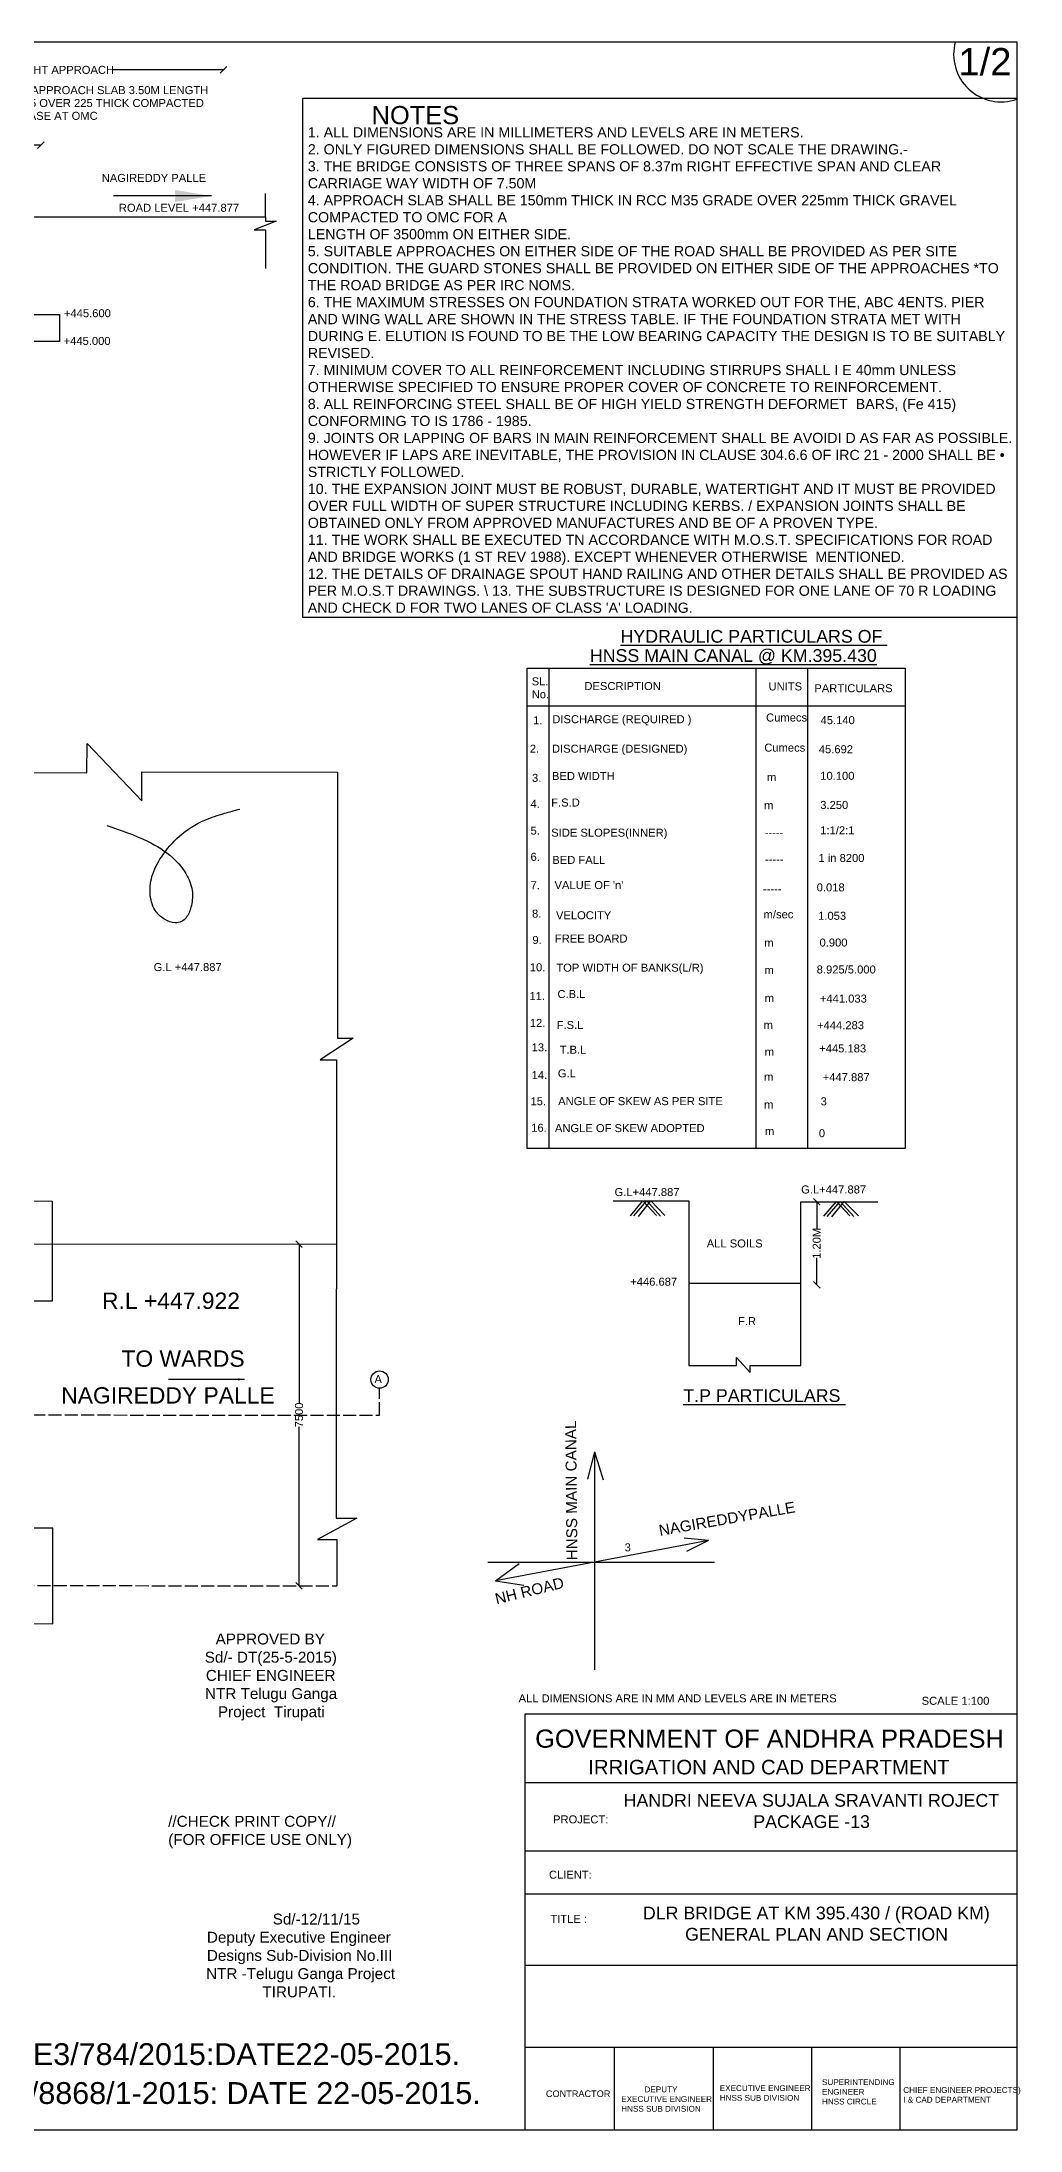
# Model space of a CAD drawing. Header units: millimetres. Extents: x 15958 to 24019, y 22343 to 28084.
# Drawn here: x 21330 to 24019, y 22343 to 28084 of the extents above; entities that cross this region are included whole.
import ezdxf

# ---------------------------------------------------------------- set-up
doc = ezdxf.new("R2010")
doc.units = ezdxf.units.MM
doc.header["$MEASUREMENT"] = 0
doc.linetypes.add('ACAD_ISO02W100', pattern=[15, 12, -3])
doc.layers.add('DIMENSION', color=2, linetype='Continuous')
doc.styles.get("Standard").update_dxf_attribs({"font": 'arial.ttf', "height": 22})
doc.dimstyles.get("Standard").update_dxf_attribs({"dimtxt": 22, "dimasz": 18, "dimexe": 0.18, "dimexo": 0.0625, "dimgap": 0.09, "dimtad": 0, "dimdec": 0, "dimzin": 0, "dimdsep": 46, "dimtxsty": 'Standard', "dimblk": 'OBLIQUE', "dimcen": 0.09, "dimse1": 1, "dimse2": 1, "dimadec": 0, "dimazin": 0, "dimtfac": 1, "dimtdec": 0, "dimtofl": 0, "dimtmove": 0, "dimatfit": 3, "dimfxl": 1, "dimtolj": 1, "dimtzin": 0, "dimarcsym": 0})

# ---------------------------------------------------------------- blocks, each defined once
blk = doc.blocks.new('_Oblique')
at = {"color": 0, "linetype": 'ByBlock', "lineweight": -2}
blk.add_line((-0.5, -0.5), (0.5, 0.5), dxfattribs=at)
blk = doc.blocks.new('*D30')
at = {"layer": 'Defpoints', "color": 0}
for p in [(21327.3, 27799.9), (20886.9, 27696.7), (21327.3, 27696.7)]:
    blk.add_point(p, dxfattribs=at)
at = {"layer": 'DIMENSION', "color": 0, "lineweight": -2}
for p, q in [((20886.9, 27799.9), (21074.2, 27799.9)), ((21327.3, 27799.9), (21140, 27799.9))]:
    blk.add_line(p, q, dxfattribs=at)
at = {"layer": 'DIMENSION', "color": 0, "lineweight": -2, "xscale": 18, "yscale": 18, "zscale": 18, "rotation": 180}
blk.add_blockref('_Oblique', (20886.9, 27799.9), dxfattribs=at)
at = {"layer": 'DIMENSION', "color": 0, "lineweight": -2, "xscale": 18, "yscale": 18, "zscale": 18}
blk.add_blockref('_Oblique', (21327.3, 27799.9), dxfattribs=at)
at = {"layer": 'DIMENSION', "color": 0, "insert": (21107.1, 27799.9), "char_height": 22, "attachment_point": 5}
blk.add_mtext('\\A1;3500', dxfattribs=at)
blk = doc.blocks.new('*D31')
at = {"layer": 'Defpoints', "color": 0}
for p in [(20822.9, 28009.4), (21829.2, 28009.4), (21829.2, 28006.7)]:
    blk.add_point(p, dxfattribs=at)
at = {"layer": 'DIMENSION', "color": 0, "lineweight": -2}
for p, q in [((20822.9, 28006.7), (21126.5, 28006.7)), ((21829.2, 28006.7), (21525.6, 28006.7))]:
    blk.add_line(p, q, dxfattribs=at)
at = {"layer": 'DIMENSION', "color": 0, "lineweight": -2, "xscale": 18, "yscale": 18, "zscale": 18, "rotation": 180}
blk.add_blockref('_Oblique', (20822.9, 28006.7), dxfattribs=at)
at = {"layer": 'DIMENSION', "color": 0, "lineweight": -2, "xscale": 18, "yscale": 18, "zscale": 18}
blk.add_blockref('_Oblique', (21829.2, 28006.7), dxfattribs=at)
at = {"layer": 'DIMENSION', "color": 0, "insert": (21326.1, 28006.7), "char_height": 22, "attachment_point": 5}
blk.add_mtext('\\A1;15M STRAIGHT APPROACH ', dxfattribs=at)
blk = doc.blocks.new('*D59')
at = {"layer": 'Defpoints', "color": 0}
for p in [(22046.1, 24778.3), (22036.9, 23839.4), (22045.5, 23839.4)]:
    blk.add_point(p, dxfattribs=at)
at = {"layer": 'DIMENSION', "color": 0, "lineweight": -2}
for p, q in [((22036.9, 24778.3), (22036.9, 24341.7)), ((22036.9, 23839.4), (22036.9, 24276))]:
    blk.add_line(p, q, dxfattribs=at)
at = {"layer": 'DIMENSION', "color": 0, "lineweight": -2, "xscale": 18, "yscale": 18, "zscale": 18}
for p, rotation in [((22036.9, 24778.3), 90), ((22036.9, 23839.4), 270)]:
    blk.add_blockref('_Oblique', p, dxfattribs=dict(at, rotation=rotation))
at = {"layer": 'DIMENSION', "color": 0, "insert": (22036.9, 24308.9), "char_height": 22, "attachment_point": 5, "rotation": 90}
blk.add_mtext('\\A1;7500', dxfattribs=at)
blk = doc.blocks.new('*D76')
at = {"layer": 'Defpoints', "color": 0}
for p in [(23461.7, 24895.1), (23459.9, 24666.4), (23459.9, 24666.4)]:
    blk.add_point(p, dxfattribs=at)
at = {"layer": 'DIMENSION', "color": 0, "lineweight": -2}
for p, q in [((23459.9, 24895.1), (23459.9, 24820.7)), ((23459.9, 24666.4), (23459.9, 24740.8))]:
    blk.add_line(p, q, dxfattribs=at)
at = {"layer": 'DIMENSION', "color": 0, "lineweight": -2, "xscale": 18, "yscale": 18, "zscale": 18}
for p, rotation in [((23459.9, 24895.1), 90), ((23459.9, 24666.4), 270)]:
    blk.add_blockref('_Oblique', p, dxfattribs=dict(at, rotation=rotation))
at = {"layer": 'DIMENSION', "color": 0, "insert": (23459.9, 24780.8), "char_height": 22, "attachment_point": 5, "rotation": 90}
blk.add_mtext('\\A1;1.20M', dxfattribs=at)

msp = doc.modelspace()

# ---------------------------------------------------------------- linework, layer by layer
at = {"layer": 'DIMENSION', "color": 0}
for points in [[(15957.8, 28084), (24010, 28084), (24010, 22342.5), (15957.8, 22342.5)], [(24010, 26501.5), (22047.7, 26501.5), (22047.7, 27928.8), (24010, 27928.8)], [(22664.3, 26362.3), (23702.9, 26362.3), (23702.9, 25041.6), (22664.3, 25041.6)], [(22658.8, 23487.3), (24010, 23487.3), (24010, 22342.5), (22658.8, 22342.5)]]:
    msp.add_lwpolyline(points, close=True, dxfattribs=at)
for points in [[(21944.8, 27602.4), (21944.8, 27667.2)], [(16476.9, 27602.4), (21944.8, 27602.4)], [(21944.8, 27602.4), (21944.8, 27591.1), (21973.8, 27591.1), (21913.6, 27566.8), (21944.9, 27566.8), (21944.9, 27460.3)], [(20928.2, 27334.5), (21378.3, 27334.5), (21378.3, 27259.7), (20952.4, 27259.7)], [(22723.1, 26362.3), (22723.1, 25041.6)], [(23292.3, 26362.3), (23292.3, 25041.6)], [(23434.6, 26362.3), (23434.6, 25041.6)], [(22664.3, 26258.6), (23702.9, 26258.6)], [(16891.4, 26077.5), (21454, 26074.2), (21454.1, 26154.8), (21604.4, 25997.6), (21604.5, 26076.7), (22142.9, 26076.3), (22142.4, 25344.6), (22185.8, 25344.5), (22094.9, 25285.6), (22139.6, 25285.6), (22138.7, 24024.9), (22195.7, 24024.8), (22087.6, 23966.9), (22140.9, 23966.9), (22140.9, 23839.3)], [(20578.9, 24309.5), (20579.4, 24897.5), (21358.6, 24896.9), (21358.4, 24622), (21069, 24622.2), (21069.2, 24897.1)], [(22900.1, 24897.2), (23108, 24897.2), (23108, 24445.2), (23239.7, 24445.2), (23239.7, 24466.6), (23277, 24425.7), (23277, 24445.2), (23416.4, 24445.2), (23416.4, 24895.1), (23627.6, 24895.1)], [(22948, 24856.2), (22982.2, 24897.2), (23019.7, 24857.1)], [(22957.1, 24855.9), (22993.1, 24897.2), (23030.2, 24855.3)], [(22970.1, 24854.4), (23004.1, 24897.2), (23042.6, 24857.1)], [(23479.7, 24855), (23513.9, 24896), (23551.3, 24855.9)], [(23488.8, 24854.7), (23524.7, 24896), (23561.9, 24854.1)], [(23501.8, 24853.2), (23535.7, 24896), (23574.3, 24855.9)], [(16365, 24782.5), (22139.2, 24778.3)], [(23416.4, 24670.2), (23108, 24670.2)], [(22848.7, 24208), (22830, 24132.5)], [(22848.7, 24208), (22848.7, 23608.2)], [(22848.7, 24208), (22873, 24130.7)], [(20578.5, 23735.3), (21360, 23734.7), (21360.2, 23997.3), (21069.9, 23997.5), (21069.7, 23734.9)], [(23162.3, 23964.2), (22848.7, 23904.4), (22577, 23852.6)], [(23162.3, 23964.2), (23095.9, 23970.2)], [(23162.3, 23964.2), (23101.6, 23933.1)], [(22555.7, 23904.4), (23178.5, 23904.4)], [(22577, 23852.6), (22641.5, 23900.5)], [(22577, 23852.6), (22654.4, 23841.4)], [(22658.8, 23298.2), (24010, 23298.2)], [(22658.8, 23110.6), (24010, 23110.6)], [(22658.8, 22992.2), (24010, 22992.2)], [(22658.8, 22796.5), (24010, 22796.5)], [(22658.8, 22571), (24010, 22571)], [(22903.5, 22571), (22903.5, 22342.5)], [(23175.1, 22571), (23175.1, 22342.5)], [(23445.6, 22571), (23445.6, 22342.5)], [(23688.4, 22571), (23688.4, 22342.5)]]:
    msp.add_lwpolyline(points, dxfattribs=at)
at = {"layer": 'DIMENSION', "color": 0, "linetype": 'ACAD_ISO02W100', "ltscale": 3}
for points in [[(16263.1, 24386.7), (16263, 24312.7), (22258.1, 24308.3), (22258.1, 24382.2)], [(16367.6, 23842.7), (22140.9, 23839.3)]]:
    msp.add_lwpolyline(points, dxfattribs=at)
at = {"layer": 'DIMENSION', "color": 0}
msp.add_circle((22258.2, 24406.1), 23.9, dxfattribs=at)
msp.add_arc((23966.4, 28049), 130.1, 164.38295, 289.60009, dxfattribs=at)
msp.add_spline([(21508.1, 25929.4), (21620.5, 25886.1), (21689.6, 25840.8), (21729.6, 25790.6), (21743.7, 25745.6), (21739.6, 25704.8), (21726.4, 25675.7), (21714, 25665.4), (21696.1, 25662.1), (21668.7, 25670.7), (21644.2, 25692.4), (21628, 25737.5), (21632.6, 25788.8), (21658.6, 25842.8), (21708, 25900.1), (21778.1, 25944.4), (21832, 25962.9), (21873.8, 25974.8)], degree=3, dxfattribs=at)

# ---------------------------------------------------------------- texts
for s, height, p in [('1/2', 75, (23849.5, 27991.7)), ('150 THICK APPROACH SLAB 3.50M LENGTH', 22, (21140.1, 27940.1)), ('IN RCC M35 OVER 225 THICK COMPACTED', 22, (21140.1, 27904.7)), ('NOTES ', 50, (22236.4, 27857.4)), ('GRAVEL BASE AT OMC', 22, (21140.1, 27869.4)), ('NAGIREDDY PALLE ', 22, (21494.5, 27698.7)), ('ROAD LEVEL +447.877 ', 22, (21541.6, 27616.6)), ('+445.600', 22, (21390.6, 27326.8)), ('+445.000', 22, (21389.8, 27250.6)), ('%%UHNSS MAIN CANAL @ KM.395.430', 35, (22836.3, 26379.2)), ('%%UHYDRAULIC PARTICULARS OF ', 35, (22920.5, 26432)), ('SL.', 22, (22676.4, 26314.7)), ('No.', 22, (22676.4, 26279.3)), ('DESCRIPTION ', 22, (22821.3, 26301.8)), ('UNITS ', 22, (23327.5, 26300.8)), ('PARTICULARS ', 22, (23453.3, 26295.8)), ('1.', 22, (22680.3, 26207.6)), ('DISCHARGE (REQUIRED )', 22, (22733.1, 26210.7)), ('Cumecs ', 22, (23320.7, 26215.3)), ('45.140', 22, (23470.5, 26208.1)), ('2.', 22, (22671.2, 26129.6)), ('DISCHARGE (DESIGNED)', 22, (22732.1, 26129.6)), ('Cumecs ', 22, (23315.7, 26132.5)), ('45.692', 22, (23465.6, 26128.1)), ('3.', 22, (22677.3, 26049.5)), ('BED WIDTH', 22, (22732.1, 26054.6)), ('m', 22, (23323.1, 26051.4)), ('10.100', 22, (23469.6, 26055)), ('4.', 22, (22673.2, 25978.2)), ('F.S.D', 22, (22730.1, 25981.6)), ('m', 22, (23315.1, 25974.2)), ('3.250', 22, (23469.6, 25975)), ('5.', 22, (22673.2, 25904.3)), ('SIDE SLOPES(INNER)', 22, (22730.1, 25898.8)), ('-----', 22, (23316.8, 25899.4)), ('1:1/2:1', 22, (23469.6, 25905.3)), ('6.', 22, (22673.2, 25832.3)), ('BED FALL ', 22, (22733.1, 25823.8)), ('1 in 8200', 22, (23464.7, 25829.2)), ('-----', 22, (23317.6, 25825.6)), ('7.', 22, (22673.2, 25754.3)), ("VALUE OF 'n'", 22, (22739.1, 25754.7)), ('-----', 22, (23312.2, 25744.2)), ('0.018', 22, (23459.8, 25748.3)), ('8.', 22, (22677.3, 25676.2)), ('VELOCITY ', 22, (22743.1, 25671.7)), ('m/sec', 22, (23313.8, 25674.2)), ('1.053', 22, (23463.7, 25670.2)), ('9.', 22, (22678.3, 25603.7)), ('FREE BOARD ', 22, (22740.1, 25607.7)), ('m', 22, (23315.7, 25596.1)), ('0.900', 22, (23467.6, 25596.7)), ('G.L +447.887', 22, (21637.2, 25529.2)), ('10.', 22, (22671.2, 25528.7)), ('TOP WIDTH OF BANKS(L/R)', 22, (22744.1, 25527.6)), ('m', 22, (23316.3, 25520.8)), ('8.925/5.000', 22, (23459.8, 25522.6)), ('11.', 22, (22670.2, 25449.6)), ('C.B.L', 22, (22747.2, 25455.1)), ('m', 22, (23316.9, 25444.2)), ('+441.033', 22, (23468.6, 25442.6)), ('12.', 22, (22671.2, 25375.7)), ('F.S.L', 22, (22745.1, 25370)), ('m', 22, (23313.9, 25370.1)), ('+444.283', 22, (23460.8, 25369.4)), ('13.', 22, (22676.3, 25308.5)), ('T.B.L', 22, (22753.2, 25302)), ('+445.183', 22, (23466.7, 25305.6)), ('m', 22, (23316.9, 25296.3)), ('14.', 22, (22676.3, 25232.4)), ('G.L', 22, (22748.2, 25237)), ('m', 22, (23315.1, 25227.7)), ('+447.887', 22, (23476.4, 25226.6)), ('15.', 22, (22673.2, 25160.5)), ('ANGLE OF SKEW AS PER SITE ', 22, (22749.2, 25160.6)), ('m', 22, (23315.1, 25151.2)), ('3', 22, (23470.6, 25160.2)), ('16.', 22, (22675.2, 25087.5)), ('ANGLE OF SKEW ADOPTED ', 22, (22740.2, 25086.5)), ('m', 22, (23317.6, 25078.3)), ('0', 22, (23465.7, 25072.5)), ('G.L+447.887', 22, (22904.2, 24910.7)), ('G.L+447.887', 22, (23417.1, 24917.8)), ('ALL SOILS ', 22, (23157.5, 24769.4)), ('R.L +447.922', 45, (21495.3, 24600.5)), ('+446.687', 22, (22947.2, 24664.3)), ('F.R ', 22, (23243.5, 24556)), ('TO WARDS ', 45, (21548.6, 24441.4)), ('A', 22, (22244.2, 24396.5)), ('NAGIREDDY PALLE ', 45, (21383.1, 24340.2)), ('%%UT.P PARTICULARS ', 35, (23093.1, 24344.7)), ('3', 22, (22931.8, 23934)), ('ALL DIMENSIONS ARE IN MM AND LEVELS ARE IN METERS ', 22, (22640.4, 23518.9)), ('SCALE 1:100', 22, (23748.3, 23512.1)), ('PROJECT:', 22, (22735.1, 23186.1)), ('CLIENT:', 22, (22723.8, 23034.1)), ('TITLE :', 22, (22727.6, 22912.5)), ('DR   NO: CE/TGP/TPT/DW/DD2/DEE3/784/2015:DATE22-05-2015.', 60, (19955, 22521.8)), ('DRG  NO : CE/TGP/TPT/DW/DD2/DEE3/8868/1-2015: DATE 22-05-2015.', 60, (19778.9, 22414.8))]:
    msp.add_text(s, height=height, dxfattribs=at).set_placement(p)
for s, rotation, p in [('HNSS MAIN CANAL ', 90.58515, (22802.3, 23909.4)), ('NAGIREDDYPALLE ', 9.8984, (23028.8, 23976.3)), ('NH ROAD ', 13.8612, (22579.9, 23788.1))]:
    msp.add_text(s, height=30, rotation=rotation, dxfattribs=at).set_placement(p)
at = {"layer": 'DIMENSION', "color": 0, "attachment_point": 1}
for s, insert, char_height, width in [("1. ALL DIMENSIONS ARE IN MILLIMETERS AND LEVELS ARE IN METERS. \\P2. ONLY FIGURED DIMENSIONS SHALL BE FOLLOWED. DO NOT SCALE THE DRAWING.- \\P3. THE BRIDGE CONSISTS OF THREE SPANS OF 8.37m RIGHT EFFECTIVE SPAN AND CLEAR CARRIAGE WAY WIDTH OF 7.50M \\P4. APPROACH SLAB SHALL BE 150mm THICK IN RCC M35 GRADE OVER 225mm THICK GRAVEL COMPACTED TO OMC FOR A \\PLENGTH OF 3500mm ON EITHER SIDE. \\P5. SUITABLE APPROACHES ON EITHER SIDE OF THE ROAD SHALL BE PROVIDED AS PER SITE CONDITION. THE GUARD STONES SHALL BE PROVIDED ON EITHER SIDE OF THE APPROACHES *TO THE ROAD BRIDGE AS PER IRC NOMS. \\P6. THE MAXIMUM STRESSES ON FOUNDATION STRATA WORKED OUT FOR THE, ABC 4ENTS. PIER AND WING WALL ARE SHOWN IN THE STRESS TABLE. IF THE FOUNDATION STRATA MET WITH DURING E. ELUTION IS FOUND TO BE THE LOW BEARING CAPACITY THE DESIGN IS TO BE SUITABLY REVISED. \\P7. MINIMUM COVER TO ALL REINFORCEMENT INCLUDING STIRRUPS SHALL I E 40mm UNLESS OTHERWISE SPECIFIED TO ENSURE PROPER COVER OF CONCRETE TO REINFORCEMENT. \\P8. ALL REINFORCING STEEL SHALL BE OF HIGH YIELD STRENGTH DEFORMET  BARS, (Fe 415) CONFORMING TO IS 1786 - 1985. \\P9. JOINTS OR LAPPING OF BARS IN MAIN REINFORCEMENT SHALL BE AVOIDI D AS FAR AS POSSIBLE. HOWEVER IF LAPS ARE INEVITABLE, THE PROVISION IN CLAUSE 304.6.6 OF IRC 21 - 2000 SHALL BE • STRICTLY FOLLOWED. \\P10. THE EXPANSION JOINT MUST BE ROBUST, DURABLE, WATERTIGHT AND IT MUST BE PROVIDED OVER FULL WIDTH OF SUPER STRUCTURE INCLUDING KERBS. / EXPANSION JOINTS SHALL BE OBTAINED ONLY FROM APPROVED MANUFACTURES AND BE OF A PROVEN TYPE. \\P11. THE WORK SHALL BE EXECUTED TN ACCORDANCE WITH M.O.S.T. SPECIFICATIONS FOR ROAD AND BRIDGE WORKS (1 ST REV 1988). EXCEPT WHENEVER OTHERWISE  MENTIONED. \\P12. THE DETAILS OF DRAINAGE SPOUT HAND RAILING AND OTHER DETAILS SHALL BE PROVIDED AS PER M.O.S.T DRAWINGS. \\\\ 13. THE SUBSTRUCTURE IS DESIGNED FOR ONE LANE OF 70 R LOADING AND CHECK D FOR TWO LANES OF CLASS 'A' LOADING. ", (22061, 27849.1), 28, 1935.22), ('\\pi39.55;APPROVED BY  \\P\\pi9.6317;Sd/- DT(25-5-2015) \\P\\pi12.783;CHIEF ENGINEER  \\P\\pi10.399;NTR Telugu Ganga \\P\\pi45.914;Project  Tirupati', (21768, 23708), 30, 379.222), ('\\pi2.3931;{\\H2.2727x;GOVERNMENT OF ANDHRA PRADESH \\H0.70002x; \\P\\pi148.39;\\H1.1428x;IRRIGATION AND CAD DEPARTMENT}', (22683.5, 23444.1), 22, 1283.898), ('\\pi14.277;HANDRI NEEVA SUJALA SRAVANTI ROJECT \\P\\pi370.71;PACKAGE -13', (22914.8, 23266.9), 35, 1056.087), ('//CHECK PRINT COPY// (FOR OFFICE USE ONLY) ', (21677.2, 23206.7), 30, 558.672), ('\\pi132.37;^ISd/-12/11/15\\P\\pi59.147;Deputy Executive Engineer  \\P\\pi59.034;Designs Sub-Division No.III\\P\\pi45.2; NTR -Telugu Ganga Project \\P\\pi211.61;TIRUPATI.', (21724.5, 22938.1), 30, 621.172), ('\\pi53.968;DLR BRIDGE AT KM 395.430 / (ROAD KM) \\P\\pi169.99;GENERAL PLAN AND SECTION ', (22928.1, 22957.2), 35, 1056.087), ('CONTRACTOR ', (22715.4, 22451.9), 18, 225.372), ('^IDEPUTY \\PEXECUTIVE ENGINEER \\PHNSS SUB DIVISION \\P', (22922.5, 22462.8), 16, 316.951), ('EXECUTIVE ENGINEER \\PHNSS SUB DIVISION ', (23193.3, 22466.2), 16, 249.524), ('SUPERINTENDING ENGINEER \\PHNSS CIRCLE  ', (23474.3, 22482.7), 16, 198.708), ('CHIEF ENGINEER PROJECTS) \\PI & CAD DEPARTMENT', (23697.8, 22461.1), 16, 324.095)]:
    msp.add_mtext(s, dxfattribs=dict(at, insert=insert, char_height=char_height, width=width))

# ---------------------------------------------------------------- dimensions: what is measured, and where the dimension line sits
at = {"layer": 'DIMENSION', "color": 0}
for base, p1, p2, text, picture, middle in [((21829.2, 28006.7), (20822.9, 28009.4), (21829.2, 28009.4), '15M STRAIGHT APPROACH ', '*D31', (21326.1, 28006.7)), ((21327.3, 27799.9), (20886.9, 27696.7), (21327.3, 27696.7), '3500', '*D30', (21107.1, 27799.9))]:
    dim = msp.add_linear_dim(base=base, p1=p1, p2=p2, text=text, dimstyle='Standard', dxfattribs=at)
    dim.commit()
    dim.dimension.update_dxf_attribs({"geometry": picture, "text_midpoint": middle})
for base, p1, p2, text, picture, middle in [((23459.9, 24666.4), (23461.7, 24895.1), (23459.9, 24666.4), '1.20M', '*D76', (23459.9, 24780.8)), ((22036.9, 23839.4), (22046.1, 24778.3), (22045.5, 23839.4), '7500', '*D59', (22036.9, 24308.9))]:
    dim = msp.add_linear_dim(base=base, p1=p1, p2=p2, angle=90, text=text, dimstyle='Standard', dxfattribs=at)
    dim.commit()
    dim.dimension.update_dxf_attribs({"geometry": picture, "text_midpoint": middle})

# ---------------------------------------------------------------- leaders
for points, override in [([(21796.3, 27660.1), (21527.3, 27660.1)], {"dimasz": 100, "dimgap": 0.09, "dimtad": 0}), ([(21887.1, 24406.8), (21678.2, 24406.8)], {"dimgap": 0.09, "dimtad": 0})]:
    msp.add_leader(points, dimstyle='Standard', override=override, dxfattribs=at)

doc.saveas('drawing.dxf')
